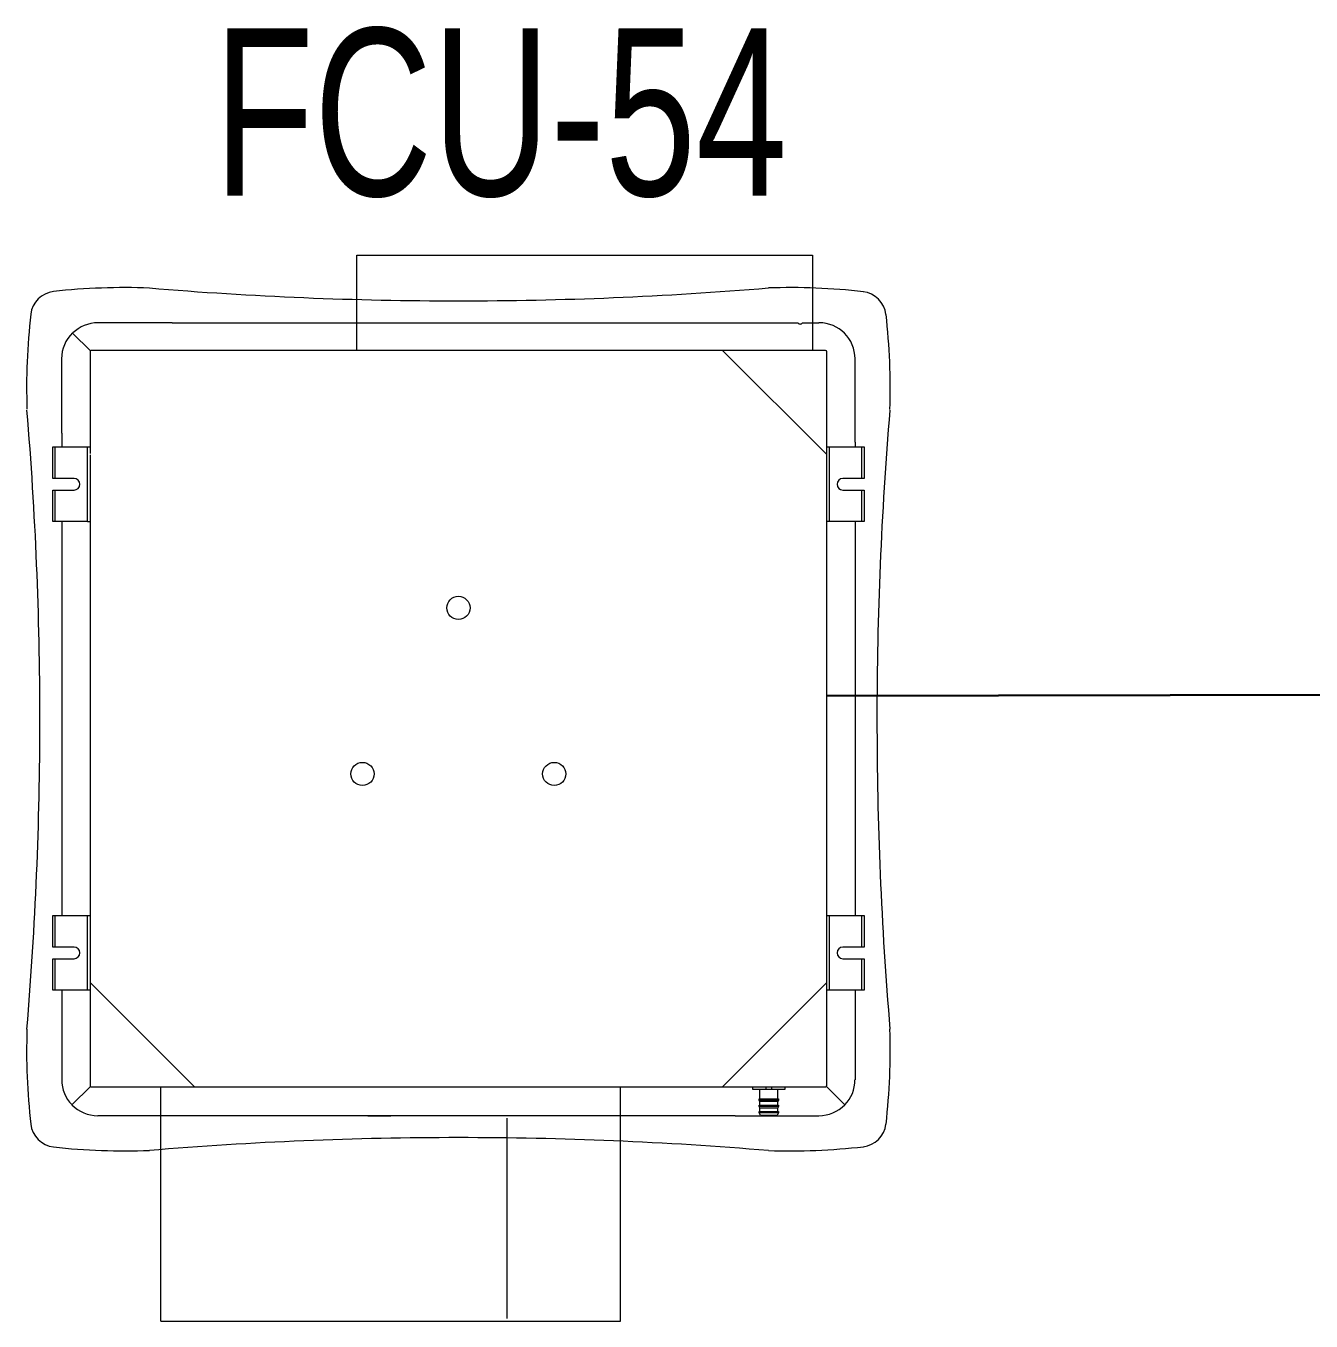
# Model space of a CAD drawing. Extents: x -1457 to 23780, y -2071 to 4205.
# Drawn here: x 8887.1 to 8986.9, y 2542 to 2642.6 of the extents above; entities that cross this region are included whole.
import ezdxf
from ezdxf.enums import TextEntityAlignment as Align

# ---------------------------------------------------------------- set-up
doc = ezdxf.new("R2010")
doc.units = 0
doc.header["$MEASUREMENT"] = 0
doc.layers.get('0').update_dxf_attribs({"color": 9, "lineweight": 9})
for name, color, linetype, lineweight in [('E-KABLO', 7, 'Continuous', 30), ('T-FC-KASETLİ-TAVAN', 230, 'Continuous', 9), ('T-FC-NUMARA', 62, 'Continuous', 9)]:
    doc.layers.add(name, color=color, linetype=linetype, lineweight=lineweight)
doc.styles.add('LUCIDASANS', font='arial.ttf', dxfattribs={"width": 0.8})

# ---------------------------------------------------------------- blocks, each defined once
blk = doc.blocks.new('A$C35963304')
at = {"color": 252, "lineweight": 0}
for p, q in [((154.3, 12.18), (154.3, 12.38)), ((154.3, 12.38), (156.75, 12.38)), ((154.3, 12.18), (156.75, 12.18)), ((154.3, 9.68), (154.3, 12.18)), ((156.75, 12.38), (156.75, 10.73)), ((157.65, 12.38), (160.1, 12.38)), ((157.65, 10.73), (157.65, 12.38)), ((157.65, 12.18), (160.1, 12.18)), ((160.1, 12.38), (160.1, 12.18)), ((160.1, 12.18), (160.1, 9.68)), ((190.7, 12.18), (190.7, 12.38)), ((190.7, 12.38), (193.15, 12.38)), ((190.7, 9.68), (190.7, 12.18)), ((190.7, 12.18), (193.15, 12.18)), ((193.15, 12.38), (193.15, 10.73)), ((194.05, 12.38), (196.5, 12.38)), ((194.05, 10.73), (194.05, 12.38)), ((194.05, 12.18), (196.5, 12.18)), ((196.5, 12.38), (196.5, 12.18)), ((196.5, 12.18), (196.5, 9.68)), ((153.82, 11.68), (147.35, 11.68)), ((154.3, 11.68), (153.82, 11.68)), ((190.7, 11.68), (160.1, 11.68)), ((197.57, 11.68), (196.5, 11.68)), ((197.57, 11.68), (203.35, 11.68)), ((145.4, 10.89), (146.83, 9.45)), ((203.97, 9.45), (205.35, 10.84)), ((154.3, 9.68), (160.1, 9.68)), ((154.3, 9.48), (154.3, 9.68)), ((154.9, 9.48), (154.8, 9.48)), ((160.1, 9.68), (160.1, 9.48)), ((190.7, 9.68), (196.5, 9.68)), ((190.7, 9.68), (190.7, 9.48)), ((196.5, 9.68), (196.5, 9.48)), ((144.55, 2.41), (144.55, 8.88)), ((206.15, 7.18), (206.15, 8.88)), ((206.15, 3.11), (206.15, 7.24)), ((128.6, 4), (128.6, -31.7)), ((128.6, 4), (128.8, 4)), ((128.8, 4), (146.6, 4)), ((146.6, 4), (146.8, 4)), ((206.15, 3.11), (206.15, -40.6)), ((144.55, -40.6), (144.55, 2.41)), ((204, -11.22), (211.4, -11.22)), ((211.4, -11.22), (211.4, -46.62)), ((144.55, -12.08), (144.55, -13.86)), ((144.35, -22.89), (128.8, -22.89)), ((128.6, -31.7), (128.8, -31.7)), ((128.8, -31.7), (146.6, -31.7)), ((146.6, -31.7), (146.8, -31.7)), ((144.55, -40.6), (144.55, -47.12)), ((206.15, -40.6), (206.15, -45.47)), ((146.6, -41.97), (146.8, -41.97)), ((146.6, -42.52), (146.6, -41.97)), ((144.6, -42.57), (144.77, -42.47)), ((144.6, -42.57), (144.6, -43.87)), ((144.77, -42.47), (144.87, -42.47)), ((144.77, -43.97), (144.77, -42.47)), ((144.87, -42.47), (144.87, -43.97)), ((144.87, -42.52), (145.17, -42.52)), ((145.17, -42.52), (145.27, -42.47)), ((145.17, -42.52), (145.17, -43.92)), ((145.27, -42.47), (145.37, -42.47)), ((145.27, -43.97), (145.27, -42.47)), ((145.37, -42.47), (145.37, -43.97)), ((145.37, -42.52), (145.67, -42.52)), ((145.67, -42.52), (145.77, -42.47)), ((145.67, -42.52), (145.67, -43.92)), ((145.77, -43.97), (145.77, -42.47)), ((145.77, -42.47), (145.87, -42.47)), ((145.87, -42.47), (145.87, -43.97)), ((145.87, -42.52), (146.6, -42.52)), ((146.6, -43.02), (146.6, -42.52)), ((146.6, -43.02), (146.8, -43.02)), ((146.6, -43.22), (146.6, -43.02)), ((146.6, -43.42), (146.6, -43.22)), ((144.77, -43.97), (144.6, -43.87)), ((144.87, -43.97), (144.77, -43.97)), ((144.87, -43.92), (145.17, -43.92)), ((145.27, -43.97), (145.17, -43.92)), ((145.37, -43.97), (145.27, -43.97)), ((145.37, -43.92), (145.67, -43.92)), ((145.77, -43.97), (145.67, -43.92)), ((145.87, -43.97), (145.77, -43.97)), ((145.87, -43.92), (146.6, -43.92)), ((146.8, -43.42), (146.6, -43.42)), ((146.6, -43.92), (146.6, -43.42)), ((146.6, -44.47), (146.6, -43.92)), ((146.8, -44.47), (146.6, -44.47)), ((206.15, -45.84), (206.15, -47.12)), ((146.8, -46.92), (146.8, -47.22)), ((211.4, -46.62), (204, -46.62)), ((146.83, -47.69), (145.39, -49.12)), ((154.3, -47.92), (154.3, -47.72)), ((160.1, -47.92), (154.3, -47.92)), ((154.3, -50.42), (154.3, -47.92)), ((160.1, -47.72), (160.1, -47.92)), ((160.1, -47.92), (160.1, -50.42)), ((190.7, -47.92), (190.7, -47.72)), ((190.7, -50.42), (190.7, -47.92)), ((196.5, -47.92), (190.7, -47.92)), ((196.5, -47.72), (196.5, -47.92)), ((196.5, -47.92), (196.5, -50.42)), ((156.75, -48.97), (156.75, -50.62)), ((157.65, -50.62), (157.65, -48.97)), ((193.15, -48.97), (193.15, -50.62)), ((194.05, -50.62), (194.05, -48.97)), ((153.82, -49.92), (147.35, -49.92)), ((154.3, -49.92), (153.82, -49.92)), ((190.7, -49.92), (160.1, -49.92)), ((196.87, -49.92), (196.5, -49.92)), ((196.87, -49.92), (203.35, -49.92)), ((156.75, -50.42), (154.3, -50.42)), ((154.3, -50.62), (154.3, -50.42)), ((156.75, -50.62), (154.3, -50.62)), ((160.1, -50.42), (157.65, -50.42)), ((160.1, -50.62), (157.65, -50.62)), ((160.1, -50.42), (160.1, -50.62)), ((193.15, -50.42), (190.7, -50.42)), ((190.7, -50.62), (190.7, -50.42)), ((193.15, -50.62), (190.7, -50.62)), ((196.5, -50.42), (194.05, -50.42)), ((196.5, -50.62), (194.05, -50.62)), ((196.5, -50.42), (196.5, -50.62))]:
    blk.add_line(p, q, dxfattribs=at)
for p, q in [((146.8, 1.38), (154.9, 9.48)), ((146.8, 9.38), (146.8, 8.28)), ((147.3, 9.48), (146.9, 9.48)), ((154.9, 9.48), (147.3, 9.48)), ((158.16, 9.48), (154.9, 9.48)), ((190.7, 9.48), (158.16, 9.48)), ((195.9, 9.48), (190.7, 9.48)), ((196.5, 9.48), (196, 9.48)), ((203.9, 9.48), (196.5, 9.48)), ((204, 1.38), (204, 9.38)), ((146.8, 8.98), (146.8, 8.68)), ((146.8, 8.28), (146.8, 1.38)), ((204, 8.68), (204, 8.98)), ((146.8, 1.38), (146.8, -47.62)), ((204, -11.22), (204, 1.38)), ((204, -39.62), (204, -11.22)), ((146.8, -39.62), (154.9, -47.72)), ((204, -39.62), (195.92, -47.72)), ((204, -46.62), (204, -39.62)), ((146.8, -41.97), (146.8, -43.02)), ((146.8, -43.02), (146.8, -43.22)), ((146.8, -43.22), (146.8, -43.42)), ((146.8, -43.42), (146.8, -44.47)), ((204, -47.62), (204, -46.62)), ((204, -47.22), (204, -46.92)), ((146.9, -47.72), (147.3, -47.72)), ((147.3, -47.72), (158.44, -47.72)), ((158.44, -47.72), (195.92, -47.72)), ((195.92, -47.72), (203.9, -47.72))]:
    blk.add_line(p, q)
for centre in [(171.1, -11.67), (184, -19.12), (171.1, -26.56)]:
    blk.add_circle(centre, 0.9, dxfattribs=at)
for centre, radius, start, end in [((144.12, 12.1), 2, 96.5483, 173.6548), ((149.59, -35.59), 50, 88.068, 96.5483), ((175.35, 301.88), 288.5, 265.2133, 270), ((175.35, 301.88), 288.5, 270, 274.7719), ((201.11, -35.59), 50, 83.4517, 91.932), ((206.58, 12.1), 2, 6.3452, 83.4517), ((191.82, 6.79), 50, 173.6548, 182.1901), ((158.88, 6.79), 50, 357.8099, 6.3452), ((146.9, 9.38), 0.1, 134.9586, 180), ((146.9, 9.38), 0.1, 90, 134.9586), ((203.9, 9.38), 0.1, 45.0414, 90), ((203.9, 9.38), 0.1, 0, 45.0414), ((-145.65, -19.12), 288.5, 0, 4.7719), ((496.35, -19.12), 288.5, 175.2281, 180), ((-145.65, -19.12), 288.5, 355.2133, 0), ((496.35, -19.12), 288.5, 180, 184.7867), ((191.82, -44.88), 50, 178.0684, 186.5277), ((158.88, -44.88), 50, 353.4723, 1.9316), ((146.9, -47.62), 0.1, 180, 225.0414), ((146.9, -47.62), 0.1, 225.0414, 270), ((203.9, -47.62), 0.1, 270, 0), ((144.13, -50.33), 2, 186.5277, 263.4723), ((206.57, -50.33), 2, 276.5277, 353.4723), ((175.35, -340.12), 288.5, 90, 94.7867), ((175.35, -340.12), 288.5, 85.2281, 90), ((149.59, -2.65), 50, 263.4723, 271.9334), ((201.11, -2.65), 50, 268.0666, 276.5277)]:
    blk.add_arc(centre, radius, start, end)
for centre, radius, start, end in [((147.31, 8.97), 2.71, 89.2423, 135.0273), ((203.38, 8.97), 2.72, 43.4512, 90.6949), ((147.44, 8.85), 2.89, 135.0273, 179.2423), ((157.2, 10.73), 0.45, 180, 0), ((193.6, 10.73), 0.45, 180, 0), ((203.26, 8.84), 2.89, 0.7887, 43.545), ((206.27, -45.66), 0.225, 123.1177, 236.9215), ((147.44, -47.08), 2.89, 180.7417, 224.9567), ((203.35, -47.12), 2.8, 270, 0), ((147.31, -47.2), 2.71, 224.9567, 270.7417), ((157.2, -48.97), 0.45, 0, 180), ((193.6, -48.97), 0.45, 0, 180)]:
    blk.add_arc(centre, radius, start, end, dxfattribs=at)

msp = doc.modelspace()

# ---------------------------------------------------------------- linework, layer by layer
at = {"layer": 'E-KABLO', "color": 6}
msp.add_line((9396.12, 2591.17), (8949.29, 2590.57), dxfattribs=at)

# ---------------------------------------------------------------- block references
at = {"layer": 'T-FC-KASETLİ-TAVAN', "rotation": 90}
msp.add_blockref('A$C35963304', (8901.57, 2413.39), dxfattribs=at)

# ---------------------------------------------------------------- texts
at = {"layer": 'T-FC-NUMARA', "color": 210, "ltscale": 0.5, "style": 'LUCIDASANS', "width": 0.7}
msp.add_text('FCU-54', height=13, dxfattribs=at).set_placement((8923.96, 2635.91), align=Align.MIDDLE)

doc.saveas('drawing.dxf')
